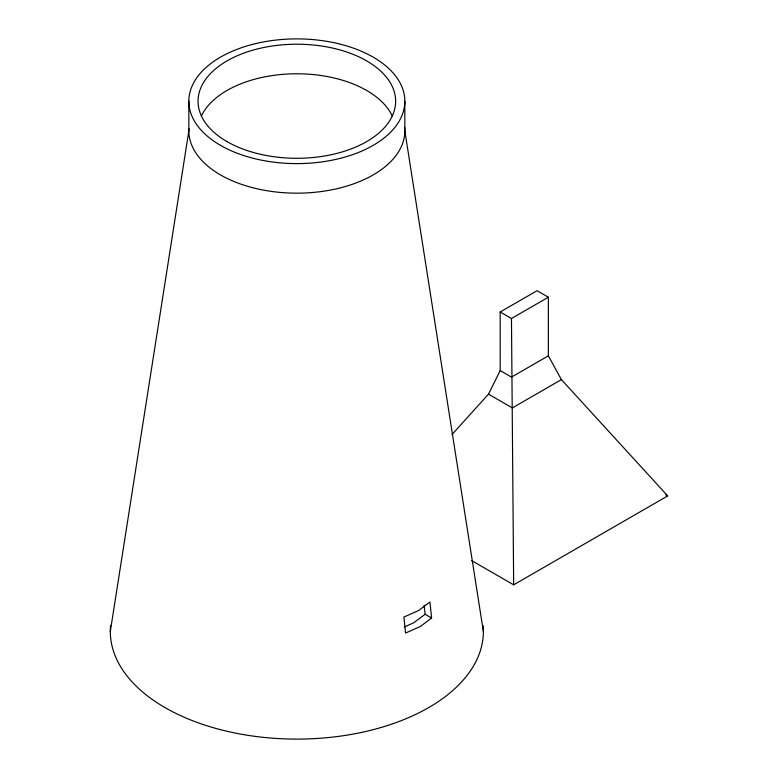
<?xml version="1.0" encoding="UTF-8"?>
<svg xmlns="http://www.w3.org/2000/svg" width="778" height="778" viewBox="0 0 778 778"><rect width="100%" height="100%" fill="white"/><g stroke="black" fill="none" stroke-linecap="round" stroke-linejoin="round"><path stroke-width="1.17" d="M110.311 631.405L188.85 130.811L188.85 101.247M452.028 434.532L488.496 394.135L500.186 370.61L500.186 311.997L537.073 290.7L548.354 297.215L548.354 355.828L561.395 379.606L667.689 495.907L513.665 584.832L471.556 560.52M424.136 605.128L425.089 614.27L413.779 622.77L404.317 626.961M431.596 618.024L420.295 626.523L405.562 633.049L403.899 617.061L418.622 610.535L429.923 602.026L431.596 618.024L425.089 614.27M500.186 311.997L511.467 318.503L548.354 297.215M548.354 355.828L511.467 377.126L500.186 370.61M561.395 379.606L512.362 407.915L488.496 394.135M665.598 494.691L667.689 495.907M483.371 631.405L404.832 130.811L404.832 101.247M513.665 584.832L511.467 318.503M483.099 625.57A186.535 107.695 0 0 1 296.836 739.1A186.535 107.695 0 0 1 110.583 625.57M404.667 127.329A107.996 62.347 0 0 1 297.848 193.158A107.996 62.347 0 0 1 188.918 128.496M201.414 116.048A98.787 57.037 0 0 1 296.836 73.774A98.787 57.037 0 0 1 392.268 116.048M220.475 145.34A107.996 62.347 0 0 0 401.156 117.39A107.996 62.347 0 0 0 268.887 41.02A107.996 62.347 0 0 0 220.475 145.34M226.982 141.577A98.787 57.037 0 0 0 392.268 116.01A98.787 57.037 0 0 0 271.269 46.155A98.787 57.037 0 0 0 226.982 141.577"/></g></svg>
